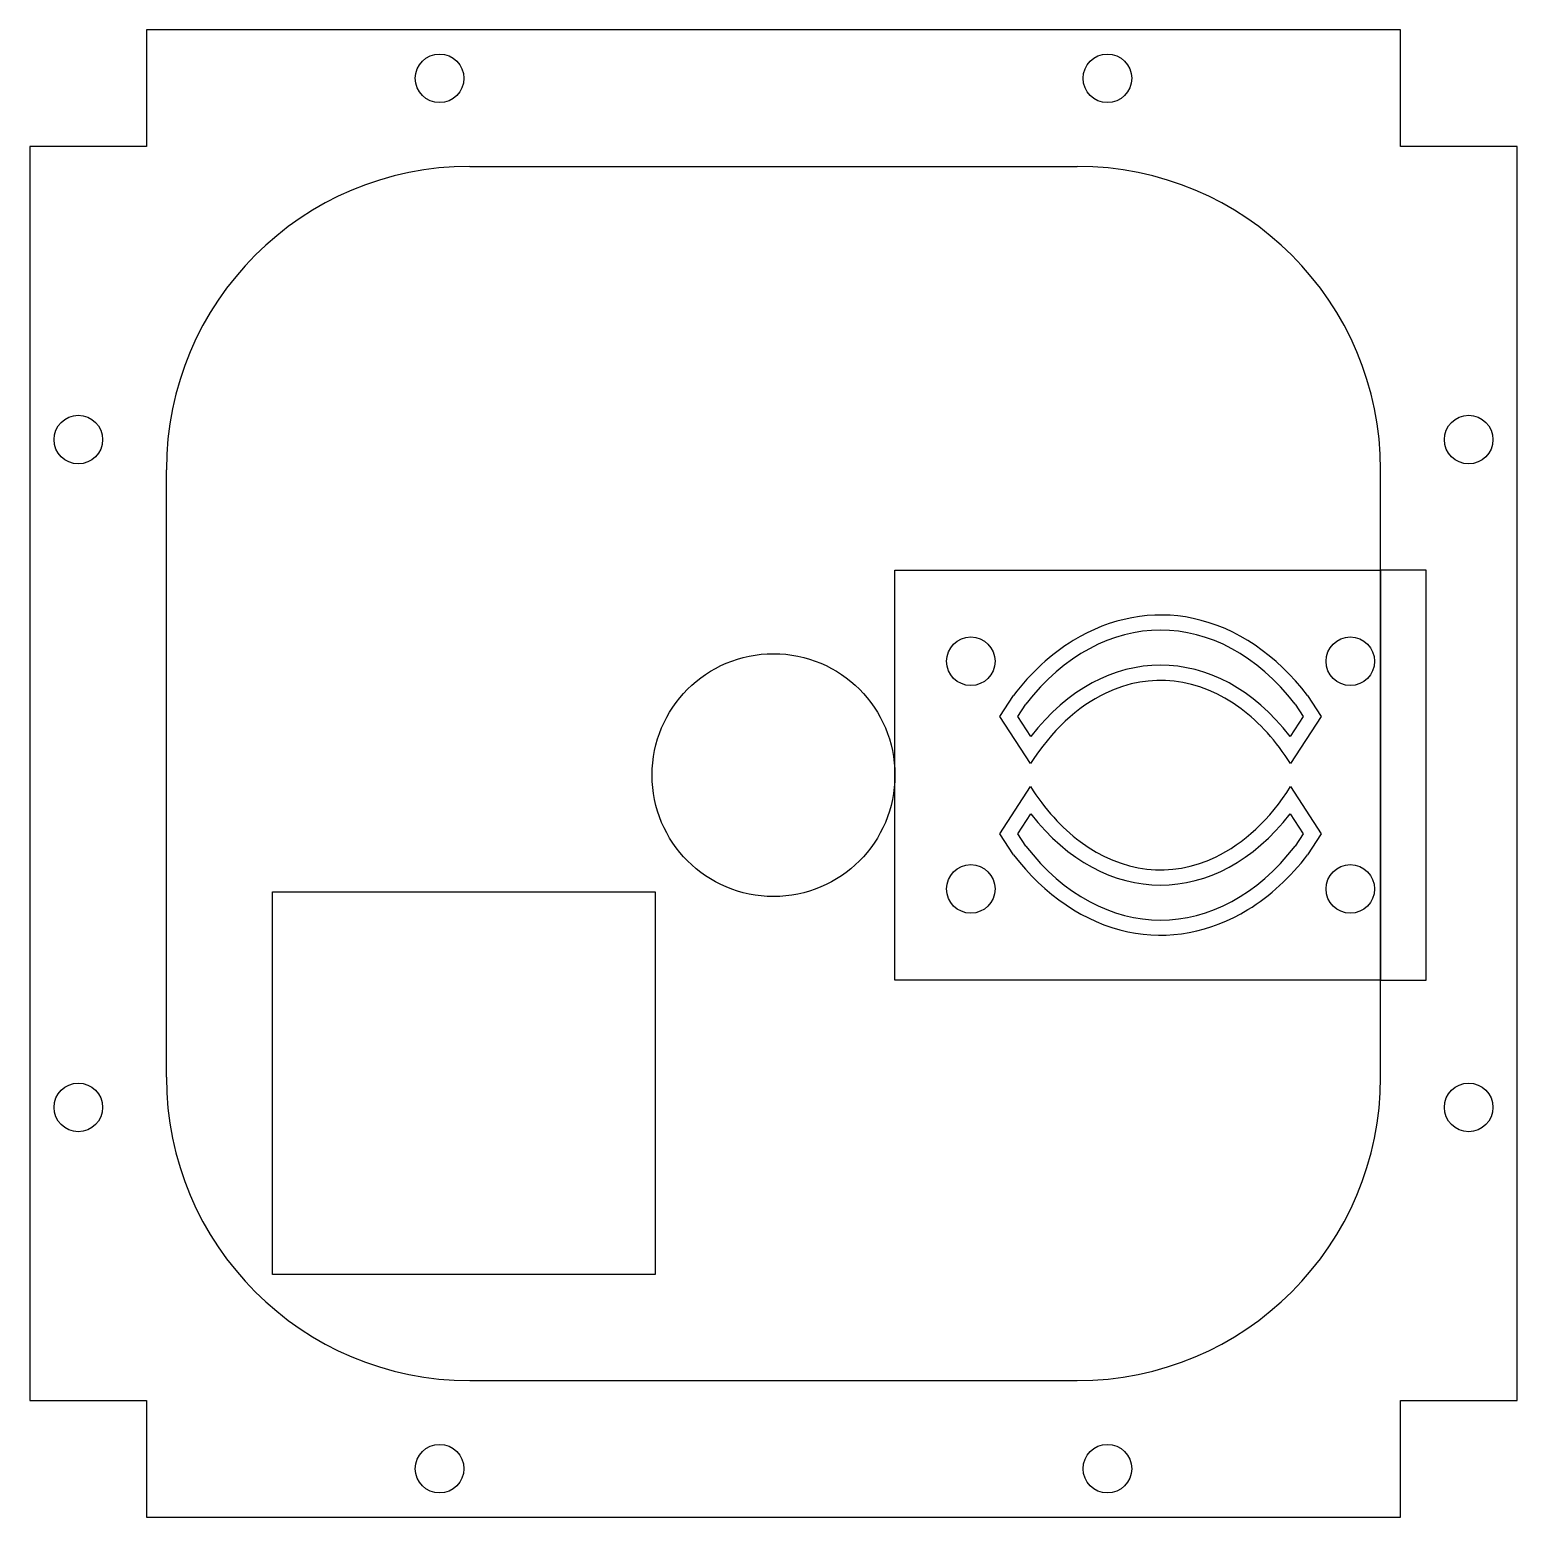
# Model space of a CAD drawing. Header units: millimetres. Extents: x 0 to 98, y -98 to 0.
import ezdxf

# ---------------------------------------------------------------- set-up
doc = ezdxf.new("R2010")
doc.units = ezdxf.units.MM
doc.layers.get('0').update_dxf_attribs({"linetype": 'CONTINUOUS'})

msp = doc.modelspace()

# ---------------------------------------------------------------- linework, layer by layer
for p, q in [((29, -9), (69, -9)), ((9, -69), (9, -29)), ((89, -69), (89, -29)), ((63.916, -45.234), (64.808, -43.857)), ((84.192, -43.857), (85.084, -45.234)), ((65.107, -45.234), (65.625, -44.434)), ((83.375, -44.434), (83.893, -45.234)), ((65.93, -48.345), (63.916, -45.234)), ((65.963, -46.556), (65.107, -45.234)), ((83.893, -45.234), (83.037, -46.556)), ((85.084, -45.234), (83.07, -48.345)), ((63.916, -52.978), (65.93, -49.867)), ((83.07, -49.867), (85.084, -52.978)), ((65.107, -52.978), (65.963, -51.656)), ((83.037, -51.656), (83.893, -52.978)), ((64.808, -54.355), (63.916, -52.978)), ((65.625, -53.778), (65.107, -52.978)), ((83.893, -52.978), (83.375, -53.778)), ((85.084, -52.978), (84.192, -54.355)), ((29, -89), (69, -89))]:
    msp.add_line(p, q)
for points in [[(7.7, 0), (7.7, -7.7), (0, -7.7), (0, -90.3), (7.7, -90.3), (7.7, -98), (90.3, -98), (90.3, -90.3), (98, -90.3), (98, -7.7), (90.3, -7.7), (90.3, 0)], [(89, -62.606), (57, -62.606), (57, -35.606), (89, -35.606)], [(89, -62.606), (92, -62.606), (92, -35.606), (89, -35.606)], [(41.2, -56.8), (41.2, -82), (16, -82), (16, -56.8)]]:
    msp.add_lwpolyline(points, close=True)
for centre, radius in [((27, -3.2), 1.6), ((71, -3.2), 1.6), ((3.2, -27), 1.6), ((94.8, -27), 1.6), ((62, -41.606), 1.6), ((87, -41.606), 1.6), ((49, -49.106), 8), ((62, -56.606), 1.6), ((87, -56.606), 1.6), ((3.2, -71), 1.6), ((94.8, -71), 1.6), ((27, -94.8), 1.6), ((71, -94.8), 1.6)]:
    msp.add_circle(centre, radius)
for centre, start, end in [((29, -29), 90, 180), ((69, -29), 0, 90), ((29, -69), 180, 270), ((69, -69), -90, 0)]:
    msp.add_arc(centre, 20, start, end)
for centre, major_axis in [((74.5, -58.139), (0, 18.583)), ((74.5, -59.739), (0, 17.876)), ((74.5, -38.473), (0, -17.876)), ((74.5, -40.073), (0, -18.583))]:
    msp.add_ellipse(centre, major_axis=major_axis, ratio=0.707107, start_param=5.541675, end_param=7.024696)
for points, knots in [([(84.192, -43.857), (82.156, -41.207), (79.501, -39.385), (76.653, -38.782), (73.982, -38.216), (71.178, -38.745), (68.741, -40.242), (67.283, -41.138), (65.951, -42.369), (64.808, -43.857)], [-0.744007, -0.744007, -0.744007, -0.744007, -0.148628, -0.148628, -0.148628, 0.409774, 0.409774, 0.409774, 0.744007, 0.744007, 0.744007, 0.744007]), ([(83.07, -48.345), (82.126, -46.872), (81.014, -45.635), (79.803, -44.731), (77.031, -42.662), (73.812, -42.307), (70.887, -43.705), (69.031, -44.591), (67.296, -46.204), (65.93, -48.345)], [-0.840242, -0.840242, -0.840242, -0.840242, -0.485698, -0.485698, -0.485698, 0.325692, 0.325692, 0.325692, 0.840242, 0.840242, 0.840242, 0.840242]), ([(65.93, -49.867), (66.874, -51.34), (67.986, -52.577), (69.197, -53.481), (71.969, -55.55), (75.188, -55.905), (78.113, -54.507), (79.969, -53.621), (81.704, -52.008), (83.07, -49.867)], [-0.840242, -0.840242, -0.840242, -0.840242, -0.485698, -0.485698, -0.485698, 0.325692, 0.325692, 0.325692, 0.840242, 0.840242, 0.840242, 0.840242]), ([(64.808, -54.355), (66.844, -57.005), (69.499, -58.827), (72.347, -59.43), (75.018, -59.996), (77.822, -59.467), (80.259, -57.97), (81.717, -57.074), (83.049, -55.843), (84.192, -54.355)], [-0.744007, -0.744007, -0.744007, -0.744007, -0.148628, -0.148628, -0.148628, 0.409774, 0.409774, 0.409774, 0.744007, 0.744007, 0.744007, 0.744007])]:
    msp.add_open_spline(points, degree=3, knots=knots)

doc.saveas('drawing.dxf')
